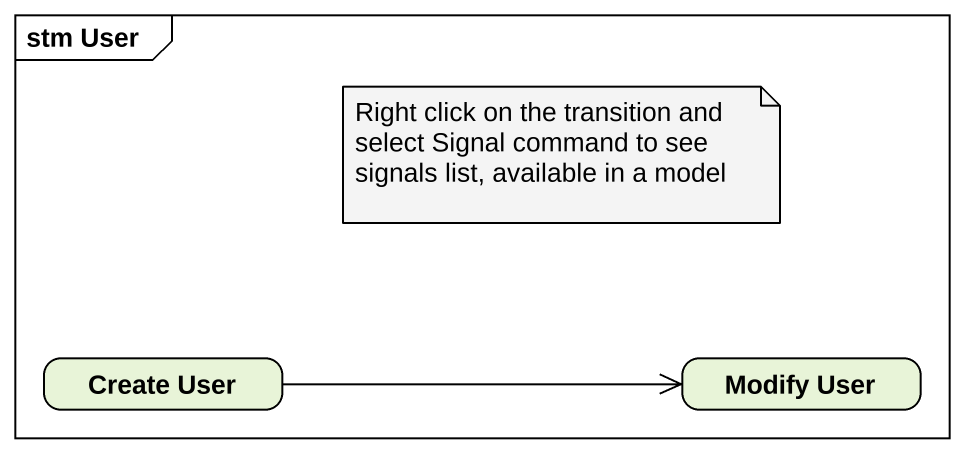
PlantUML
@startuml
mainframe stm User
hide empty description
state "Create User" as Create_User
state "Modify User" as Modify_User
Create_User -right-> Modify_User
note as N1
  Right click on the transition and select Signal command to see signals list, available in a model
end note
@enduml
